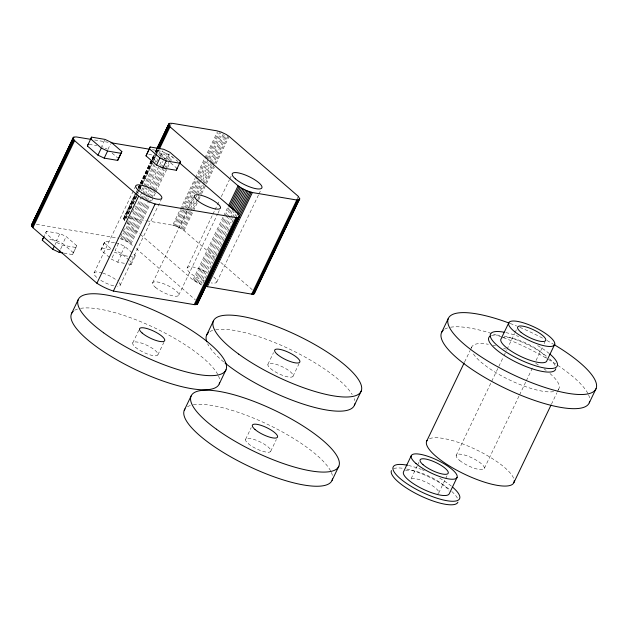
<?xml version="1.0" encoding="UTF-8"?>
<svg xmlns="http://www.w3.org/2000/svg" width="628" height="628" viewBox="0 0 628 628"><rect width="100%" height="100%" fill="white"/><g stroke="black" fill="none" stroke-linecap="round" stroke-linejoin="round"><path stroke-width="0.47" stroke-dasharray="3.14 2.35" d="M136.716 196.36L124.909 221.001L123.535 218.183L136.606 190.904M46.425 231.3L45.663 233.098L56.214 242.235L62.478 245.218L75.964 247.487L76.726 245.689L66.175 236.544L59.911 233.569L46.425 231.3L44.533 235.453M63.907 253.108L72.573 254.568L76.726 245.689M124.446 263.297L117.711 262.159L111.439 259.183L100.888 250.038L105.049 241.168L114.681 242.793M100.888 250.038L105.049 241.168M128.3 263.948L131.189 264.435L131.958 262.637L129.847 260.808M115.638 242.95L118.527 243.436L124.799 246.411L135.35 255.557L134.58 257.354L121.102 255.086L114.83 252.103L111.439 259.183M49.777 239.519L56.52 240.65L59.911 233.569M104.648 140.193L101.634 146.481L107.121 149.087M55.083 244.598L56.214 242.235M73.335 252.77L62.784 243.625L66.175 236.544M107.906 149.464L110.544 143.953M60.594 249.151L62.478 245.218M72.573 254.568L75.964 247.487M94.035 272.96L135.758 185.872M138.129 187.913L153.899 154.818M155.414 151.835L156.678 149.189M123.457 218.607L135.687 193.086M138.215 187.811L139.903 184.287M140.327 183.407L153.821 155.249M155.508 151.725L156.772 149.087M123.559 219.117L136.025 192.945M136.441 192.058L137.713 189.421M138.129 188.541L151.623 160.383M152.047 159.496L154.998 153.342M155.422 152.463L157.102 148.938M123.535 218.183L124.807 217.421L136.19 193.66M138.725 188.384L151.795 161.098M152.212 160.219L154.323 155.823M156.011 152.298L157.275 149.66M123.842 219.69L137.336 191.524M139.024 188.008L140.711 184.483M141.127 183.604L152.094 160.721M152.518 159.842L154.621 155.446M156.309 151.921L157.149 150.163M124.807 217.421L125.553 217.359L136.935 193.597M137.359 192.718L138.623 190.08M139.047 189.201L152.541 161.035M152.965 160.156L155.917 153.993M156.333 153.114L158.021 149.597M124.289 220.318L136.943 193.919M137.359 193.039L141.583 184.239M141.999 183.36L158.021 149.911M136.566 196.274L126.44 217.398L125.553 217.359M139.934 189.232L142.046 184.836M142.47 183.957L152.164 163.712M153.852 160.195L158.908 149.629M170.298 125.867L171.562 123.229M137.132 195.481L141.347 186.673M141.771 185.794L152.737 162.911M153.154 162.032L159.057 149.715M141.386 190.669L143.074 187.152M143.498 186.273L154.033 164.285M154.457 163.406L156.984 158.123M158.672 154.606L160.352 151.089L162.809 151.795L170.565 155.485L177.873 161.435M124.462 228.812L119.822 238.483L127.641 241.851L133.191 245.956M126.989 223.529L130.781 215.616M132.469 212.099L135.42 205.937M140.476 195.387L144.267 187.466M144.691 186.587L154.802 165.478M156.49 161.953L157.754 159.316M159.441 155.799L161.545 151.403M118.527 243.436L115.136 250.517L121.408 253.492L129.14 260.204M160.258 156.348L162.895 150.846M121.086 238.883L142.156 194.9M142.58 194.021L145.531 187.866M145.947 186.987L155.642 166.75M160.697 156.191L162.809 151.795M122.389 239.362L141.355 199.775M141.779 198.895L143.467 195.379M143.883 194.492L146.834 188.337M147.258 187.458L156.953 167.229M162.008 156.67L164.12 152.274M123.724 239.904L142.689 200.316M143.113 199.437L165.447 152.816M125.058 240.508L144.024 200.921M144.448 200.042L145.712 197.404M146.128 196.525L149.503 189.483M149.927 188.604L159.614 168.375M160.038 167.495L162.99 161.333M163.413 160.454L166.781 153.42M126.369 241.16L145.335 201.572M145.759 200.693L147.447 197.176M147.863 196.297L150.814 190.135M151.238 189.256L160.933 169.026M161.349 168.147L163.461 163.751M165.564 159.347L168.092 154.072M121.408 253.492L124.799 246.411M169.16 153.821L166.522 159.324L161.035 156.725M117.711 262.159L121.102 255.086M127.641 241.851L146.607 202.263M147.031 201.384L148.71 197.867M149.134 196.988L152.086 190.834M152.51 189.954L162.621 168.838M167.26 159.159L169.364 154.763M128.842 242.573L149.919 198.589M150.335 197.702L153.287 191.548M153.711 190.669L163.822 169.56M164.246 168.681L166.773 163.398M168.461 159.881L170.565 155.485M129.965 243.303L148.93 203.715M149.346 202.836L154.826 191.399M155.249 190.519L165.368 169.411M165.784 168.532L168.736 162.369M169.16 161.49L171.687 156.215M130.977 244.033L149.943 204.453M151.623 200.936L155.422 193.016M155.838 192.137L172.7 156.953M120.089 285.332L161.812 198.244M131.189 264.435L135.35 255.557M146.677 220.797L172.684 225.177L195.033 178.533M195.457 177.653L217.382 131.888M172.684 225.177L173.775 225.46L181.366 209.619M181.79 208.739L205.403 159.457M205.827 158.578L218.049 133.058M173.775 225.46L174.937 225.829L182.52 209.988M182.944 209.108L196.862 180.063M197.278 179.184L206.557 159.818M206.981 158.939L219.627 132.539M174.937 225.829L176.13 226.261L184.569 208.661M184.985 207.782L198.903 178.737M199.327 177.857L208.182 159.379M208.598 158.499L221.252 132.092M176.13 226.261L177.355 226.763L208.135 162.511M209.823 158.994L221.629 134.353M177.355 226.763L178.572 227.312L186.587 210.592M187.011 209.713L192.914 197.388M194.602 193.871L200.081 182.426M200.505 181.547L223.27 134.023M152.659 282.828L188.055 208.936M188.478 208.056L193.958 196.619M214.925 257.354L183.996 230.547L179.781 227.909L187.788 211.189M188.212 210.309L193.691 198.872M196.226 193.589L200.858 183.91M202.546 180.385L210.561 163.665M210.984 162.785L224.471 134.62M180.942 228.545L194.853 199.5M195.277 198.621L202.444 183.659M202.868 182.779L211.298 165.18M211.722 164.301L225.216 136.135M182.042 229.204L190.48 211.605M190.896 210.718L195.536 201.039M198.063 195.763L203.127 185.197M203.551 184.318L212.405 165.839M212.821 164.96L226.316 136.794M183.07 229.872L192.765 209.634M193.189 208.755L197.404 199.955M197.828 199.068L199.932 194.672M200.356 193.793L204.995 184.114M205.419 183.227L214.274 164.748M214.69 163.869L228.184 135.703M183.996 230.547L198.33 200.622M198.754 199.743L201.282 194.46M201.706 193.581L214.352 167.181M216.04 163.665L229.11 136.378M132.775 342.896L138.764 330.399M204.069 280.865A16.399 4.6 25.6 0 1 187.16 267.921L212.46 215.114M212.884 214.234L214.572 210.71M214.996 209.831L219.627 200.151M221.315 196.635L229.33 179.906M229.754 179.027L231.434 175.51M178.705 295.199L217.484 214.274M217.908 213.394L219.588 209.87M201.957 285.01L192.953 279.978L223.309 216.613M223.733 215.734L228.372 206.055M157.895 354.82L163.884 342.331M194.013 280.755L224.793 216.511M225.216 215.632L229.008 207.711M195.182 281.532L230.178 208.488M196.438 282.294L231.434 209.25M197.765 283.04L232.344 210.875M199.139 283.746L230.343 218.615M230.766 217.735L233.718 211.581M200.544 284.406L232.172 218.395M232.596 217.516L234.699 213.12M202.805 283.252L212.923 262.127M213.347 261.248L230.209 226.041M231.897 222.524L234.009 218.12M234.425 217.241L236.112 213.724M236.246 216.903L237.094 215.145M216.793 281.988L258.54 194.861M258.956 193.981L261.067 189.578M297.068 199.021L298.339 196.383M267.936 364.256L273.518 352.591M245.611 439.325L251.2 427.668M293.056 376.188L299.038 363.691M270.731 451.257L276.32 439.592M464.61 361.979L470.089 350.542M470.513 349.663L471.777 347.017M417.243 465.921L410.634 479.714A15.543 4.365 25.6 0 1 428.202 483.27A15.543 4.365 25.6 0 1 437.787 493.859M417.651 465.058L419.308 461.611M456.148 455.504L491.3 382.146M491.716 381.267L503.578 356.516M504.001 355.636L506.537 350.33M506.961 349.451L514.583 333.539M515.007 332.659L516.703 329.119M438.713 493.043L446.971 475.804M484.392 468.284L519.113 395.813M519.537 394.926L525.887 381.675M526.311 380.788L533.086 366.65M536.053 360.464L542.404 347.206M544.099 343.665L544.939 341.899M551.408 404.283L556.887 392.838M557.311 391.958L558.999 388.442M94.593 139.981L108.102 142.258M152.494 149.723L160.352 151.089M89.113 144.377L96.822 145.672M148.695 154.402L155.438 155.54M129.337 217.885L145.712 220.64M36.393 224.337L118.629 238.177M101.657 248.248L113.213 250.195M56.52 240.65L62.784 243.625M178.572 227.312L179.781 227.909M170.745 162.982L177.072 168.469M112.122 153.114L117.75 157.997M220.821 262.465L252.48 289.916M127.123 222.924L139.699 233.82M140.437 234.464L192.953 279.978M136.15 248.523L195.269 299.776M104.279 242.958L111.313 249.057M393.607 468.661A36.809 10.331 25.6 0 1 403.066 468.331M406.709 469.006A36.809 10.331 25.6 0 1 449.813 489.777M451.799 491.481A36.809 10.331 25.6 0 1 457.836 499.166M408.404 465.466A36.809 10.331 25.6 0 1 420.823 469.234M421.686 469.563A36.809 10.331 25.6 0 1 424.293 470.608M439.694 478.198A36.809 10.331 25.6 0 1 451.508 486.237M405.578 470.435A25.355 7.12 25.6 0 1 429.167 476.283A25.355 7.12 25.6 0 1 448.957 491.033M505.83 332.573A36.989 10.386 25.6 0 1 518.712 336.522M537.67 345.604A36.989 10.386 25.6 0 1 548.966 353.305M501.874 338.045A25.442 7.144 25.6 0 1 525.165 342.755A25.442 7.144 25.6 0 1 546.533 358.25M549.987 373.55A48.278 13.549 25.6 0 1 557.122 390.475M553.637 391.637A48.278 13.549 25.6 0 1 510.062 380.199A48.278 13.549 25.6 0 1 473.065 353.368M471.526 347.881A48.278 13.549 25.6 0 1 488.317 344.262M493.066 345.227A48.278 13.549 25.6 0 1 495.586 345.847M503.617 348.281A48.278 13.549 25.6 0 1 505.705 349.003M535.731 363.345A48.278 13.549 25.6 0 1 539.444 365.7M544.036 368.864A48.278 13.549 25.6 0 1 546.156 370.442M429.528 438.666A48.278 13.549 25.6 0 1 475.592 449.42A48.278 13.549 25.6 0 1 513.767 478.669M510.156 323.459A81.797 22.961 25.6 0 1 516.601 325.995M519.843 327.345A81.797 22.961 25.6 0 1 543.879 338.845M546.964 340.525A81.797 22.961 25.6 0 1 553.723 344.395M491.465 335.58A36.989 10.386 25.6 0 1 499.739 335.336M504.135 336.113A36.989 10.386 25.6 0 1 547.271 356.845M549.618 358.863A36.989 10.386 25.6 0 1 555.121 365.52M444.679 329.19A81.797 22.961 25.6 0 1 448.321 327.706M450.582 327.227A81.797 22.961 25.6 0 1 502.573 337.322M503.373 337.621A81.797 22.961 25.6 0 1 547.679 358.996M548.401 359.428A81.797 22.961 25.6 0 1 588.248 394.164M588.562 394.839A81.797 22.961 25.6 0 1 589.614 398.019M213.732 276.932A16.399 4.6 25.6 0 1 211.173 282.922M187.16 267.921A16.399 4.6 25.6 0 1 207.562 272.678M119.139 282.639A14.42 4.051 25.6 0 1 117.546 286.368M113.731 285.873A14.42 4.051 25.6 0 1 99.169 279.279M96.728 277.411A14.42 4.051 25.6 0 1 101.924 272.827M102.725 273.07A14.42 4.051 25.6 0 1 117.397 280.889M74.63 310.318A81.797 22.961 25.6 0 1 77.582 309.039M80.525 308.356A81.797 22.961 25.6 0 1 156.764 328.884A81.797 22.961 25.6 0 1 218.199 375.293M218.513 375.968A81.797 22.961 25.6 0 1 219.761 380.89M223.717 361.924A81.797 22.961 25.6 0 1 207.633 343.783M209.791 331.678A81.797 22.961 25.6 0 1 212.743 330.399M215.687 329.716A81.797 22.961 25.6 0 1 289.508 349.082A81.797 22.961 25.6 0 1 352.206 394.549M354.192 398.639A81.797 22.961 25.6 0 1 354.718 400.507M187.466 406.756A81.797 22.961 25.6 0 1 190.417 405.476M193.361 404.785A81.797 22.961 25.6 0 1 269.6 425.321A81.797 22.961 25.6 0 1 331.034 471.722M331.349 472.397A81.797 22.961 25.6 0 1 332.393 475.584M459.727 460.52A15.543 4.365 25.6 0 0 483.701 469.218A15.543 4.365 25.6 0 0 467.381 455.952A15.543 4.365 25.6 0 0 459.727 460.52M155.344 287.279A14.42 4.051 25.6 0 0 177.85 295.953A14.42 4.051 25.6 0 0 163.845 283.817A14.42 4.051 25.6 0 0 155.344 287.279M135.373 347.182A13.902 3.901 25.6 0 0 157.071 355.55A13.902 3.901 25.6 0 0 143.569 343.846A13.902 3.901 25.6 0 0 135.373 347.182M270.527 368.542A13.902 3.901 25.6 0 0 292.232 376.91A13.902 3.901 25.6 0 0 278.722 365.206A13.902 3.901 25.6 0 0 270.527 368.542M248.201 443.611A13.902 3.901 25.6 0 0 269.907 451.987A13.902 3.901 25.6 0 0 256.397 440.275A13.902 3.901 25.6 0 0 248.201 443.611"/><path stroke-width="0.94" d="M179.349 162.715L237.737 213.332L239.425 216.126L197.608 303.709L196.124 304.596L194.209 304.635L113.393 291.07A21.187 5.942 25.6 0 1 96.908 283.244L32.884 227.697L31.4 225.248L73.201 137.728L73.9 137.116L76.184 136.92L90.73 139.33M73.201 137.728L73.515 139.267L75.391 141.347L138.631 196.156A21.187 5.942 25.6 0 0 155.116 203.99L234.746 217.39L237.847 217.516L239.339 216.621M168.579 124.446L169.929 123.253L172.574 123.363L216.793 130.805L221.252 132.092L226.056 134.376L229.11 136.378L298.339 196.383L299.697 199.194L298.433 199.947L295.788 199.845L252.385 192.537L247.079 190.841L241.552 188.133L238.067 185.809L170.023 126.832L168.579 124.446L157.196 148.208M197.608 303.709L197.584 302.618M254.662 292.931L253.908 293.951L251.687 294.139L206.031 286.399L251.153 192.231M62.941 252.943L59.087 252.299L52.815 249.316L42.272 240.179L43.034 238.381M87.386 146.01L91.547 137.132L105.025 139.4L111.297 142.383L121.848 151.521L117.687 160.399L104.209 158.13L97.937 155.147L87.386 146.01L88.156 144.212M91.547 137.132L90.777 138.929L101.328 148.075L107.6 151.05L121.078 153.318M117.687 160.399L121.848 151.521M180.464 161.388L176.311 170.267L162.825 167.998L156.553 165.015L146.01 155.877L150.163 146.999L163.649 149.268L169.913 152.251L180.464 161.388L179.702 163.186L166.216 160.917L159.952 157.934L149.401 148.797L150.163 146.999M176.311 170.267L177.072 168.469M31.4 225.248L73.46 137.375M33.857 220.679L38.072 211.887M38.92 210.129L44.4 198.691M45.24 196.933L58.726 168.783M62.101 161.741L66.309 152.949M68.421 148.546L73.9 137.116M31.502 225.766L73.233 138.678M31.793 226.355L73.515 139.267M32.248 227.006L73.978 139.918M32.884 227.697L74.606 140.609M42.272 240.179L44.156 236.238M52.815 249.316L54.33 246.168M97.937 155.147L101.328 148.075M59.087 252.299L59.841 250.721M104.209 158.13L107.6 151.05M146.01 155.877L149.401 148.797M71.451 313.772L78.233 299.611M156.851 148.655L168.908 123.669M157.298 148.71L169.332 123.418M157.997 148.404L168.956 125.522M158.868 148.153L169.411 126.149M159.481 148.836L170.023 126.832M96.908 283.244L138.631 196.156M156.553 165.015L159.952 157.934M162.825 167.998L166.216 160.917M113.393 291.07L155.116 203.99M228.372 206.055L238.067 185.809M229.432 206.832L239.135 186.587M230.602 207.609L240.296 187.364M231.858 208.37L241.552 188.133M232.76 209.995L242.879 188.871M234.142 210.694L244.261 189.578M235.123 212.24L245.666 190.237M236.536 212.845L247.079 190.841M194.209 304.635L235.932 217.547M237.517 214.266L248.476 191.383M195.253 304.674L236.976 217.586M238.876 214.729L249.842 191.846M196.124 304.596L237.847 217.516M200.528 296.463L202.216 292.946M207.695 281.509L208.543 279.75M218.23 259.513L219.078 257.755M221.182 253.359L225.397 244.559M228.773 237.525L231.724 231.363M236.356 221.692L238.043 218.175M196.815 304.415L238.538 217.327M197.318 304.117L239.425 216.126M207.271 286.706L252.385 192.537M206.612 335.132L213.394 320.971M184.287 410.202L191.069 396.04M251.687 294.139L296.801 199.971M252.574 294.179L297.688 200.01M253.32 294.116L298.433 199.947M257.088 287.145L260.039 280.991M264.678 271.304L266.366 267.787M268.47 263.383L269.318 261.625M271.422 257.229L275.637 248.421M277.749 244.025L281.964 235.225M285.34 228.184L288.291 222.022M292.931 212.343L294.618 208.818M297.986 201.784L299.674 198.26M253.908 293.951L299.022 199.79M254.332 293.7L299.776 198.762M219.219 383.944L226.001 369.79M354.38 405.303L361.163 391.15M332.055 480.381L338.837 466.219M441.508 332.644L448.29 318.482M411.269 455.677L403.466 471.958A25.355 7.12 25.6 0 0 423.57 489.385A25.355 7.12 25.6 0 0 449.271 493.718L457.074 477.429M426.663 441.186L464.186 362.858M508.554 323.287L500.752 339.567A25.442 7.144 25.6 0 0 522.575 357.301A25.442 7.144 25.6 0 0 546.98 360.488L554.783 344.207M513.877 482.602L550.984 405.162M589.268 402.815L596.058 388.654M31.479 224.816L32.177 224.204M110.999 142.744L149.597 149.236M452.749 487.273A36.809 10.331 25.6 0 1 446.43 500.626A36.809 10.331 25.6 0 1 399.118 477.625A36.809 10.331 25.6 0 1 407.494 465.277M457.922 502.165A36.809 10.331 25.6 0 1 420.611 495.885A36.809 10.331 25.6 0 1 391.425 470.584M554.461 344.835A81.797 22.961 25.6 0 1 575.86 394.321A81.797 22.961 25.6 0 1 456.478 336.946A81.797 22.961 25.6 0 1 509.355 323.161M549.783 353.98A36.989 10.386 25.6 0 1 544.821 368.039A36.989 10.386 25.6 0 1 497.101 345.345A36.989 10.386 25.6 0 1 504.001 332.204M555.78 368.777A36.989 10.386 25.6 0 1 515.918 362.066A36.989 10.386 25.6 0 1 490.193 336.137M514.199 480.797A48.278 13.549 25.6 0 1 466.376 475.043A48.278 13.549 25.6 0 1 427.103 440.416M589.7 401.363A81.797 22.961 25.6 0 1 503.954 387.704A81.797 22.961 25.6 0 1 443.313 330.179M219.651 382.491A81.797 22.961 25.6 0 1 133.905 368.832A81.797 22.961 25.6 0 1 73.264 311.315M354.812 403.851A81.797 22.961 25.6 0 1 305.082 404.691A81.797 22.961 25.6 0 1 224.997 362.976M206.793 341.797A81.797 22.961 25.6 0 1 208.418 332.675M332.487 478.921A81.797 22.961 25.6 0 1 249.151 466.423A81.797 22.961 25.6 0 1 185.032 408.899M423.029 464.681A15.543 4.365 25.6 0 0 447.285 474.03A15.543 4.365 25.6 0 0 432.19 460.944A15.543 4.365 25.6 0 0 423.029 464.681M415.995 463.495A25.355 7.12 25.6 0 0 455.567 478.756A25.355 7.12 25.6 0 0 430.941 457.412A25.355 7.12 25.6 0 0 415.995 463.495M521.122 332.369A15.543 4.365 25.6 0 0 545.104 341.067A15.543 4.365 25.6 0 0 528.784 327.8A15.543 4.365 25.6 0 0 521.122 332.369M514.41 331.49A25.442 7.144 25.6 0 0 553.66 345.73A25.442 7.144 25.6 0 0 526.939 324.009A25.442 7.144 25.6 0 0 514.41 331.49M235.343 178.807A16.399 4.6 25.6 0 0 260.934 188.675A16.399 4.6 25.6 0 0 245.006 174.874A16.399 4.6 25.6 0 0 235.343 178.807M197.074 200.191A14.42 4.051 25.6 0 0 219.58 208.865A14.42 4.051 25.6 0 0 205.568 196.729A14.42 4.051 25.6 0 0 197.074 200.191M138.45 190.323A14.42 4.051 25.6 0 0 160.956 198.998A14.42 4.051 25.6 0 0 146.952 186.861A14.42 4.051 25.6 0 0 138.45 190.323M103.573 332.777A81.797 22.961 25.6 0 0 225.256 371.093A81.797 22.961 25.6 0 0 127.531 300.223A81.797 22.961 25.6 0 0 103.573 332.777M142.156 333.021A13.902 3.901 25.6 0 0 163.853 341.389A13.902 3.901 25.6 0 0 150.351 329.684A13.902 3.901 25.6 0 0 142.156 333.021M238.734 354.137A81.797 22.961 25.6 0 0 360.417 392.453A81.797 22.961 25.6 0 0 262.685 321.583A81.797 22.961 25.6 0 0 238.734 354.137M277.309 354.38A13.902 3.901 25.6 0 0 299.014 362.749A13.902 3.901 25.6 0 0 285.505 351.044A13.902 3.901 25.6 0 0 277.309 354.38M216.409 429.207A81.797 22.961 25.6 0 0 338.092 467.53A81.797 22.961 25.6 0 0 240.367 396.661A81.797 22.961 25.6 0 0 216.409 429.207M254.992 429.458A13.902 3.901 25.6 0 0 276.689 437.826A13.902 3.901 25.6 0 0 263.187 426.114A13.902 3.901 25.6 0 0 254.992 429.458"/></g></svg>
